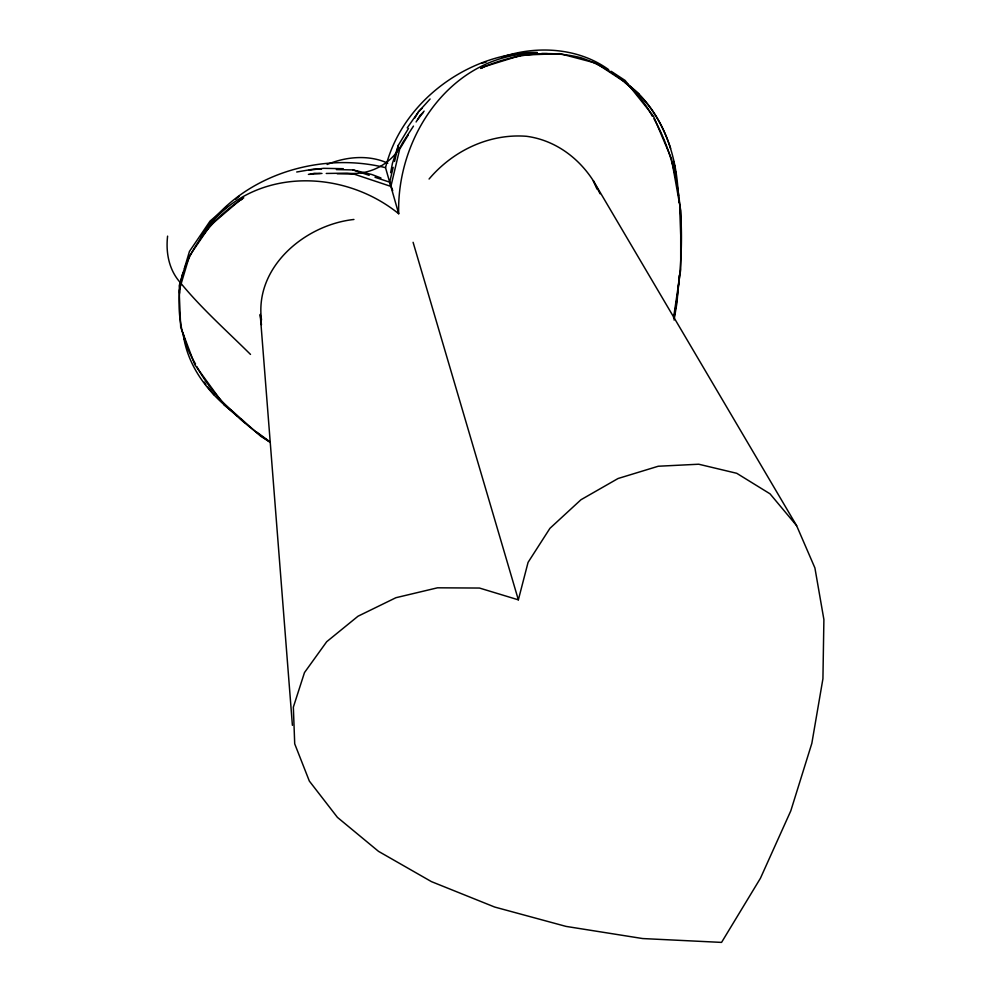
<?xml version="1.0" encoding="UTF-8"?>
<svg xmlns="http://www.w3.org/2000/svg" width="992" height="992" viewBox="0 0 992 992"><rect width="100%" height="100%" fill="white"/><g stroke="black" fill="none" stroke-linecap="round" stroke-linejoin="round"><path stroke-width="1.49" d="M680.71 234.583L679.718 207.167M167.598 236.121C165.689 252.6 168.938 269.898 180.284 282.571C201.525 308.524 226.759 330.832 250.505 354.417M679.297 275.305L676.978 302.721L674.076 320.056M199.491 240.275C240.597 168.144 337.987 164.573 398.697 213.739C396.453 134.887 453.17 52.576 537.503 53.419M674.014 317.663C685.088 251.745 687.63 178.796 654.001 118.804M673.568 317.775L680.698 269.638L680.723 210.329L671.423 158.584L653.418 116.076L627.787 84.035L595.981 63.166L559.885 53.642L521.668 55.118L483.811 66.811L481.232 68.336M390.637 172.695L392.435 163.345L398.412 145.142L408.506 128.414M392.72 190.662L389.682 182.181L393.179 167.363M394.568 161.436L398.412 145.142M398.697 213.739L385.528 167.685C401.859 101.196 469.501 51.832 537.342 52.415M518.357 599.838L528.066 562.377L549.94 528.327L580.965 499.745L618.066 478.504L658.266 466.24L698.703 464.219L736.734 473.296L770.015 493.818L796.588 525.599L814.903 567.92L823.893 619.554L822.926 678.764L811.828 743.38L790.798 810.848L760.43 878.267L721.556 942.4L642.692 938.556L565.998 926.392L494.686 907.048L431.446 881.628L378.485 851.334L337.429 817.371L309.343 781.076L294.711 743.839L293.347 707.147L304.482 672.576L326.703 641.712L358.013 616.218L395.932 597.705L437.509 587.81L479.471 588.045L518.357 599.838L413.094 242.308M183.086 272.788L179.254 285.622L179.577 293.235M184.363 268.51L189.46 251.398L210.081 221.067L227.59 206.15M414.706 118.122L418.587 111.687L430.094 98.989M408.27 134.924L399.677 149.16L390.898 186.409L354.02 174.096L337.23 173.761M416.094 121.991L420 115.518L423.224 112.406M201.054 236.319C238.39 176.316 318.506 150.858 385.528 167.685M407.241 127.844L418.587 111.687L421.91 108.475M413.478 126.096L402.516 142.898A54.374 53.246 -6.2 0 1 347.113 173.154L326.244 173.451M417.706 119.635L424.105 111.092M429.077 179.019C452.922 150.747 489.316 133.337 526.578 136.301C554.602 140.07 578.286 157.319 593.365 180.842L796.588 525.599M235.761 199.181L239.27 196.193M243.747 197.854C215.388 216.306 192.361 242.68 182.168 275.317C175.51 305.362 179.378 337.466 195.523 363.94M242.271 199.156L239.531 200.545L210.168 225.556L189.41 256.06L179.143 290.47L180.693 327.211L194.804 364.734L221.662 401.574L260.834 436.319L269.898 441.936M327.162 164.474C346.047 156.612 368.788 154.492 387.81 163.196M480.599 68.448C511.984 54.188 547.2 49.352 580.89 57.697C610.861 67.89 637.385 87.99 652.314 116.262M482 63.265L486.34 61.926M502.25 57.015C536.771 45.161 578.634 47.777 608.642 69.638M308.4 174.381L320.28 173.538M309.132 170.19L323.553 168.33L343.306 168.702M309.839 174.369L314.352 173.302L321.978 173.451M353.933 219.468C304.904 224.8 254.398 267.121 261.516 320.007M296.707 172L313.621 169.124L321.197 169.272M541.744 53.494L547.398 53.605M336.362 169.582L353.028 169.93L371.913 174.542L380.965 177.977M353.028 169.93L369.16 175.324M375.026 177.283L389.682 182.181M270.32 442.506C241.589 422.27 213.751 397.866 196.825 366.631M270.283 442.01L256.779 432.128M611.171 71.3L625.084 80.426L629.808 86.329M625.034 82.584L638.96 94.339L630.032 86.106C660.92 111.141 675.292 150.35 677.945 189.063M183.557 336.424C188.468 367.71 209.151 393.898 233.802 412.647M223.783 404.6L237.076 415.809M240.349 418.723L244.702 422.604M634.012 89.813C651.484 105.301 663.474 126.319 670.617 148.378M207.675 386.88L214.309 395.089M204.315 382.118L205.79 384.536M600.11 193.775L593.365 180.842L597.023 189.088M186.893 347.336L182.813 332.444M674.696 167.288L675.874 174.803L673.853 161.498L675.738 174.617M261.466 324.781L260.214 314.427L292.404 725.326M678.094 190.452L678.652 196.019M679.074 200.186L679.359 202.963M676.11 178.907L676.346 181.759"/></g></svg>
